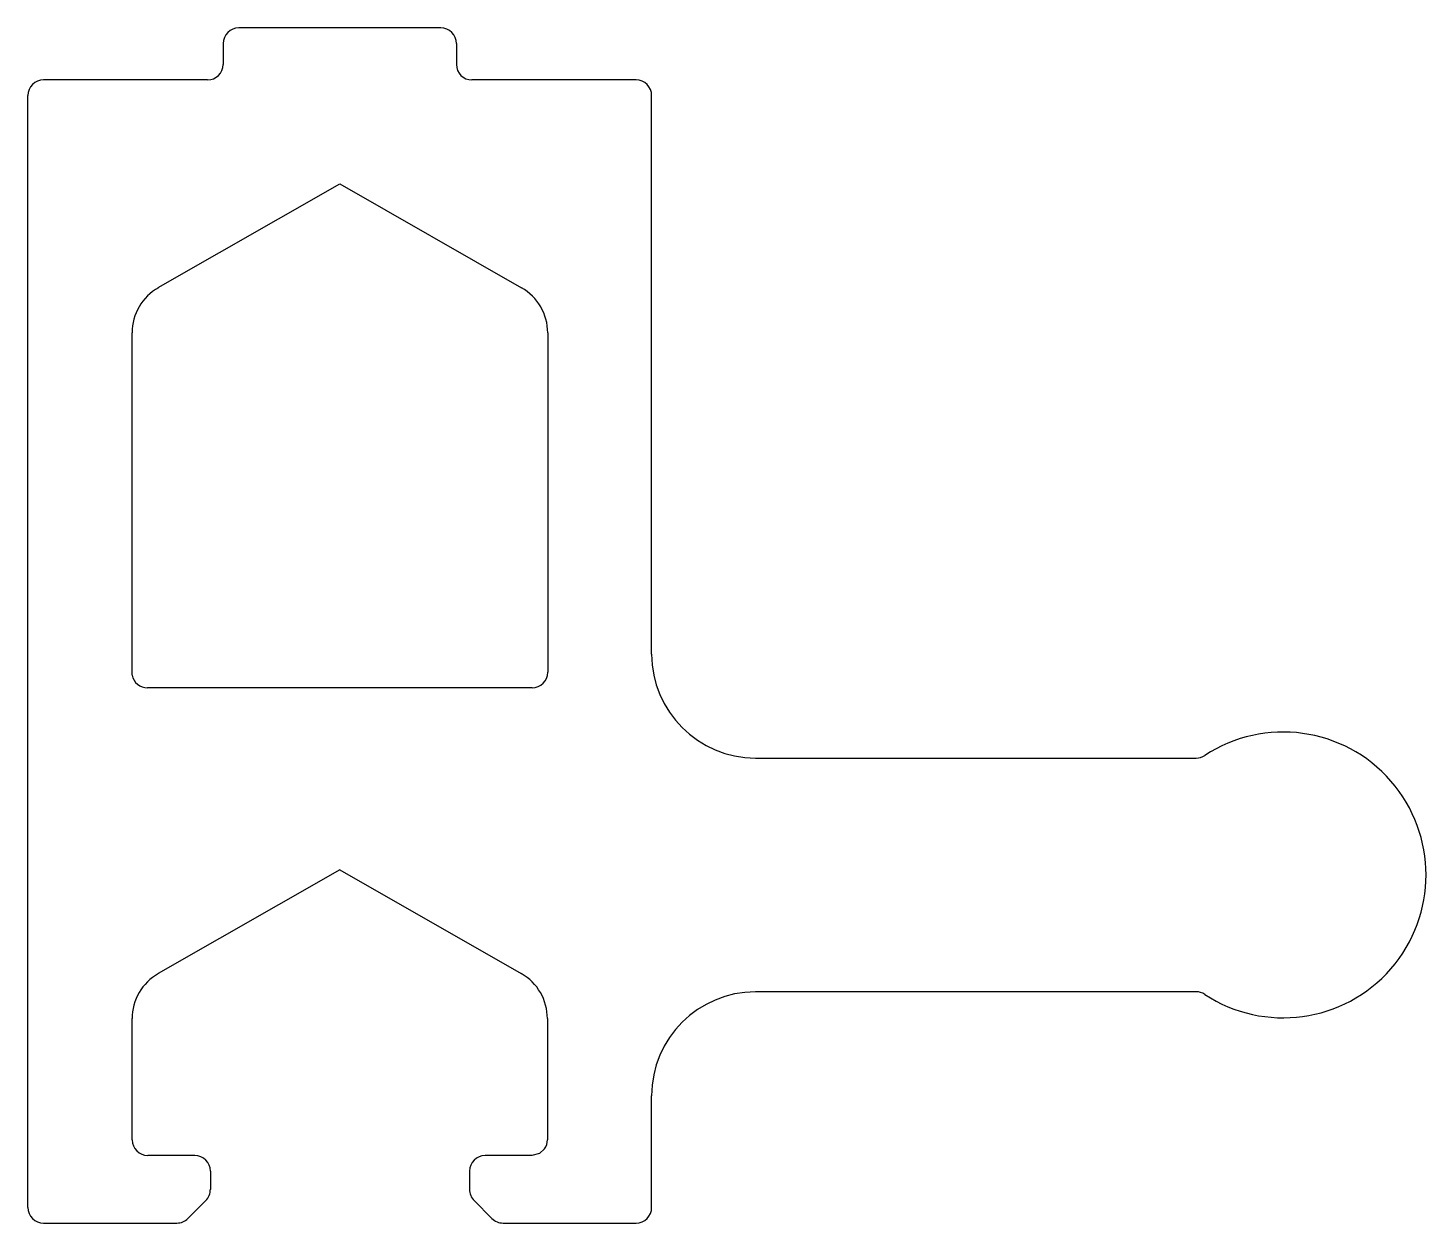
# Model space of a CAD drawing. Extents: x 1128.2 to 1155.1, y 1663 to 1686.
import ezdxf

# ---------------------------------------------------------------- set-up
doc = ezdxf.new("R2010")
doc.units = 0
doc.layers.get('0').update_dxf_attribs({"linetype": 'CONTINUOUS'})

msp = doc.modelspace()

# ---------------------------------------------------------------- linework, layer by layer
for p, q in [((1136.179, 1686.027), (1132.292, 1686.027)), ((1131.992, 1685.727), (1131.992, 1685.327)), ((1136.479, 1685.727), (1136.479, 1685.327)), ((1131.692, 1685.027), (1128.536, 1685.027)), ((1139.936, 1685.027), (1136.779, 1685.027)), ((1128.236, 1663.327), (1128.236, 1684.727)), ((1140.236, 1673.977), (1140.236, 1684.727)), ((1130.744, 1681.029), (1134.236, 1683.027)), ((1134.236, 1683.027), (1137.733, 1681.026)), ((1130.241, 1673.574), (1130.241, 1680.161)), ((1138.236, 1680.159), (1138.236, 1673.627)), ((1137.936, 1673.327), (1130.536, 1673.327)), ((1142.236, 1671.977), (1150.712, 1671.977)), ((1134.236, 1669.827), (1130.744, 1667.829)), ((1134.236, 1669.827), (1137.728, 1667.829)), ((1150.712, 1667.477), (1142.236, 1667.477)), ((1130.241, 1664.627), (1130.241, 1666.961)), ((1138.231, 1666.961), (1138.231, 1664.627)), ((1140.236, 1663.327), (1140.236, 1665.477)), ((1131.446, 1664.327), (1130.541, 1664.327)), ((1137.931, 1664.327), (1137.031, 1664.327)), ((1138.079, 1664.366), (1137.931, 1664.327)), ((1138.177, 1664.456), (1138.079, 1664.366)), ((1131.746, 1664.027), (1131.746, 1663.676)), ((1136.731, 1664.027), (1136.731, 1663.676)), ((1131.658, 1663.461), (1131.312, 1663.115)), ((1136.819, 1663.461), (1137.164, 1663.115)), ((1128.536, 1663.027), (1131.1, 1663.027)), ((1137.376, 1663.027), (1139.936, 1663.027))]:
    msp.add_line(p, q)
for centre, radius, start, end in [((1132.292, 1685.727), 0.3, 90, 180), ((1136.179, 1685.727), 0.3, 0, 90), ((1131.692, 1685.327), 0.3, 270, 0), ((1136.779, 1685.327), 0.3, 180, 270), ((1128.536, 1684.727), 0.3, 90, 180), ((1139.936, 1684.727), 0.3, 0, 90), ((1131.241, 1680.161), 1, 119.7783, 180), ((1137.236, 1680.159), 1, 360, 60.2217), ((1142.236, 1673.977), 2, 180, 270), ((1130.536, 1673.627), 0.3, 190.1859, 270), ((1137.936, 1673.627), 0.3, 270, 360), ((1152.386, 1669.727), 2.75, 236.7267, 123.2733), ((1150.712, 1672.277), 0.3, 270, 303.2733), ((1131.241, 1666.961), 1, 119.7783, 180), ((1137.231, 1666.961), 1, 360, 60.2217), ((1142.236, 1665.477), 2, 90, 180), ((1150.712, 1667.177), 0.3, 56.7267, 90), ((1130.541, 1664.627), 0.3, 180, 270), ((1137.931, 1664.627), 0.3, 325.1272, 0), ((1131.446, 1664.027), 0.3, 360, 90), ((1137.031, 1664.027), 0.3, 90, 180), ((1131.437, 1663.676), 0.308, 315.6468, 0.025), ((1137.039, 1663.676), 0.308, 179.975, 224.3532), ((1128.536, 1663.327), 0.3, 180, 270), ((1139.936, 1663.327), 0.3, 270, 0), ((1131.1, 1663.327), 0.3, 270, 315), ((1137.376, 1663.327), 0.3, 225, 270)]:
    msp.add_arc(centre, radius, start, end)

doc.saveas('drawing.dxf')
